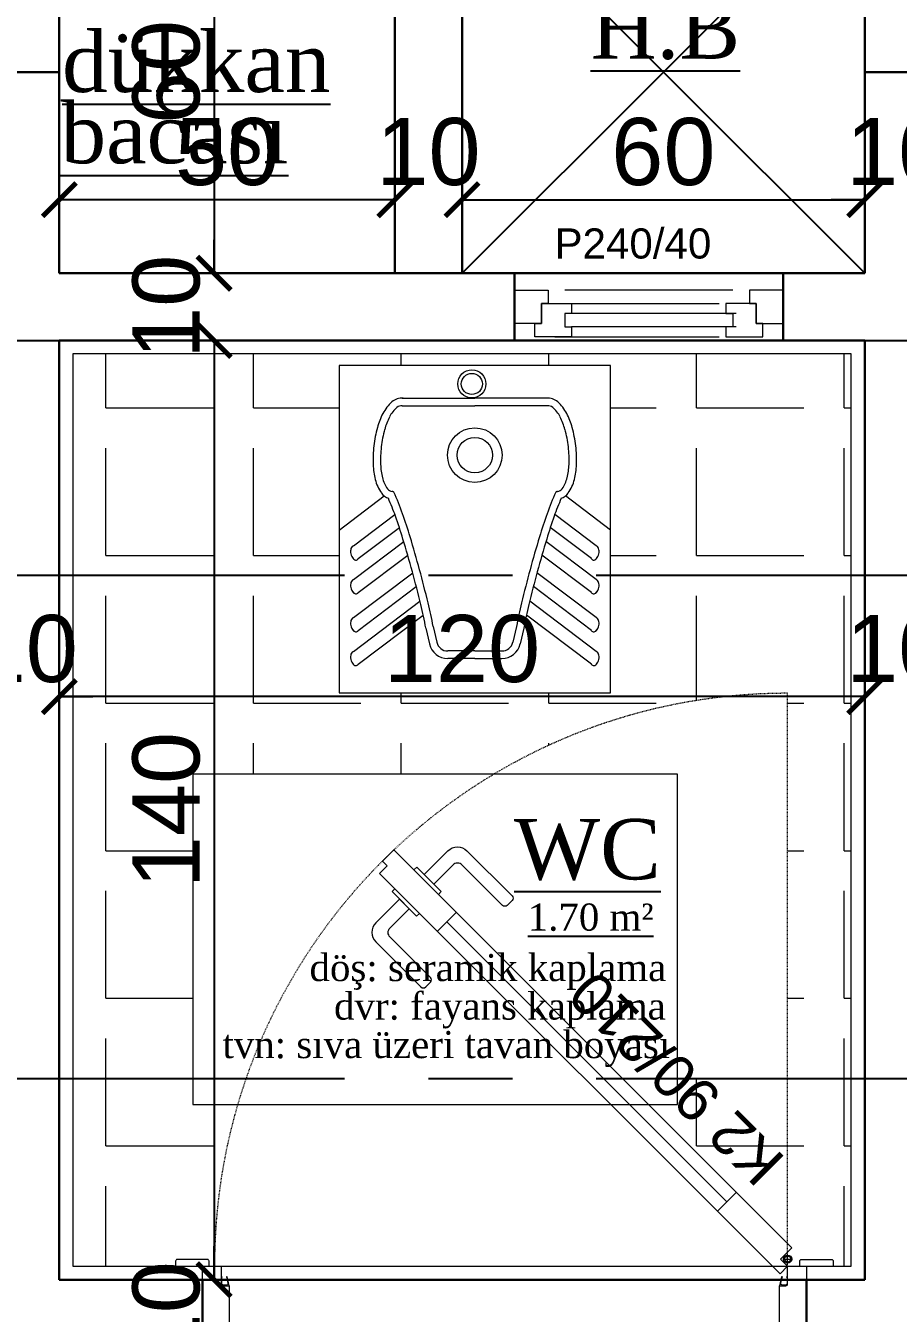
# Model space of a CAD drawing. Header units: millimetres. Extents: x 2778 to 13672, y 1832 to 5175.
# Drawn here: x 6641.6 to 6771.6, y 3470.2 to 3662.1 of the extents above; entities that cross this region are included whole.
import ezdxf

# ---------------------------------------------------------------- set-up
doc = ezdxf.new("R2010")
doc.units = ezdxf.units.MM
for name, pattern in [('CENTER2', [112.5, 75, -12.5, 12.5, -12.5]), ('DASHDOT2', [12.7, 6.35, -3.175, 0, -3.175]), ('DOTX2', [0.5, 0, -0.5])]:
    doc.linetypes.add(name, pattern=pattern)
for name, color, linetype, lineweight in [('aks', 251, 'DASHDOT2', 35), ('duvar', 232, 'Continuous', 30), ('ince', 37, 'Continuous', 0), ('iz', 1, 'DOTX2', 20), ('kapı', 3, 'Continuous', 18), ('Kiris', 7, 'Continuous', 30), ('pencere', 4, 'Continuous', 18), ('sıva iç', 21, 'Continuous', 0), ('tefriş', 252, 'Continuous', 5), ('yazı', 11, 'Continuous', 20), ('z - tarama', 251, 'Continuous', 18), ('ölçü dış', 192, 'Continuous', 20), ('ÖLÇÜ İÇ', 7, 'Continuous', 9)]:
    doc.layers.add(name, color=color, linetype=linetype, lineweight=lineweight)
doc.layers.add('Yazi', color=7, linetype='Continuous')
doc.styles.get("Standard").update_dxf_attribs({"font": 'arial.ttf'})
doc.styles.add('Times roman', font='times.ttf')
doc.dimstyles.new('zulay iç ölçü', dxfattribs={"dimtxt": 10, "dimasz": 5, "dimexe": 0.18, "dimexo": 0, "dimgap": 2, "dimtad": 3, "dimdec": 0, "dimzin": 0, "dimdsep": 46, "dimtxsty": 'Standard', "dimblk": 'ARCHTICK', "dimcen": 0.09, "dimse1": 1, "dimse2": 1, "dimadec": 0, "dimazin": 0, "dimtfac": 1, "dimtdec": 0, "dimtix": 1, "dimtofl": 0, "dimtmove": 0, "dimatfit": 3, "dimldrblk": 'ARCHTICK', "dimfxl": 1, "dimtolj": 1, "dimtzin": 0, "dimarcsym": 0})
pattern_1 = [(0, (-1057024.51, 409725.164), (0, 22), [16, -6]), (90, (-1057024.51, 409725.164), (-22, 1e-15), [16, -6])]

# ---------------------------------------------------------------- blocks, each defined once
blk = doc.blocks.new('HJHJJKJK')
at = {"layer": 'duvar'}
for p, q in [((755300.98, -267417.82), (755300.98, -267427.82)), ((755340.98, -267417.82), (755340.98, -267427.82))]:
    blk.add_line(p, q, dxfattribs=at)
at = {"layer": 'ince'}
for p, q in [((755333.48, -267420.32), (755308.48, -267420.32)), ((755306.98, -267422.32), (755331.48, -267422.32)), ((755306.98, -267427.32), (755331.48, -267427.32))]:
    blk.add_line(p, q, dxfattribs=at)
for points in [[(755333.98, -267423.82), (755309.48, -267423.82)], [(755333.98, -267425.82), (755309.48, -267425.82)]]:
    blk.add_lwpolyline(points, dxfattribs=at)
at = {"layer": 'iz'}
for p, q in [((755300.98, -267417.82), (755340.98, -267417.82)), ((755340.98, -267427.82), (755300.98, -267427.82))]:
    blk.add_line(p, q, dxfattribs=at)
at = {"layer": 'pencere'}
for points in [[(755300.98, -267420.32), (755305.98, -267420.32), (755305.98, -267422.32), (755304.98, -267422.32), (755304.98, -267425.32), (755300.98, -267425.32)], [(755340.98, -267420.32), (755335.98, -267420.32), (755335.98, -267422.32), (755336.98, -267422.32), (755336.98, -267425.32), (755340.98, -267425.32)]]:
    blk.add_lwpolyline(points, dxfattribs=at)
for points in [[(755303.98, -267425.32), (755304.98, -267425.32), (755304.98, -267422.32), (755309.48, -267422.32), (755309.48, -267423.82), (755308.48, -267423.82), (755308.48, -267425.82), (755309.48, -267425.82), (755309.48, -267427.32), (755303.98, -267427.32)], [(755337.98, -267425.32), (755336.98, -267425.32), (755336.98, -267422.32), (755332.48, -267422.32), (755332.48, -267423.82), (755333.48, -267423.82), (755333.48, -267425.82), (755332.48, -267425.82), (755332.48, -267427.32), (755337.98, -267427.32)]]:
    blk.add_lwpolyline(points, close=True, dxfattribs=at)
at = {"layer": 'yazı'}
blk.add_text('P240/40', height=4.491, dxfattribs=at).set_placement((755306.93, -267415.63))
blk = doc.blocks.new('sadsfsfsf')
at = {"layer": 'ince'}
for p, q in [((0.7, 0), (-0.7, 0)), ((0, 0.7), (0, -0.7))]:
    blk.add_line(p, q, dxfattribs=at)
for radius in [0.6, 0.45]:
    blk.add_circle((0, 0), radius, dxfattribs=at)
blk = doc.blocks.new('eddeded')
at = {"layer": 'duvar'}
for p, q in [((-48.21, 54.38), (-38.21, 54.38)), ((-48.21, -35.62), (-38.21, -35.62))]:
    blk.add_line(p, q, dxfattribs=at)
at = {"layer": 'ince'}
blk.add_line((-26.6, -23.78), (15.13, 17.96), dxfattribs=at)
for points in [[(-50.21, 53.38), (-50.96, 53.38, -0.414214), (-51.21, 53.63), (-51.21, 58.13, -0.414214), (-50.96, 58.38), (-50.21, 58.38)], [(-36.21, 53.38), (-35.46, 53.38, 0.414214), (-35.21, 53.63), (-35.21, 58.13, 0.414214), (-35.46, 58.38), (-36.21, 58.38)], [(-50.21, -34.62), (-50.96, -34.62, 0.414214), (-51.21, -34.87), (-51.21, -39.37, 0.414214), (-50.96, -39.62), (-50.21, -39.62)], [(-36.21, -34.62), (-35.46, -34.62, -0.414214), (-35.21, -34.87), (-35.21, -39.37, -0.414214), (-35.46, -39.62), (-36.21, -39.62)]]:
    blk.add_lwpolyline(points, format="xyb", dxfattribs=at)
for points in [[(-39.11, 51.33), (-39.11, 50.38), (-37.81, 50.68), (-37.81, 50.81, -0.112206), (-37.91, 50.76), (-38.72, 50.57, -0.482314), (-39.02, 50.82), (-39.02, 51.24, -0.414214), (-38.77, 51.49), (-37.97, 51.49, -0.170049), (-37.81, 51.43), (-37.81, 51.58), (-38.86, 51.58, 0.414214)], [(17.08, 23.59), (18.49, 25), (14.96, 28.54, 0.414214), (12.13, 28.54), (5.41, 21.82, 0.414214), (5.41, 21.11), (6.12, 20.4, 0.414214), (6.83, 20.4), (12.84, 26.41, -0.414214), (14.25, 26.41)], [(20.76, 19.91), (22.17, 21.32), (25.71, 17.79, -0.414214), (25.71, 14.96), (18.99, 8.24, -0.414214), (18.28, 8.24), (17.58, 8.95, -0.414214), (17.58, 9.66), (23.59, 15.67, 0.414214), (23.59, 17.08)], [(-39.11, -31.62), (-39.11, -32.57, 0.414214), (-38.86, -32.82), (-37.81, -32.82), (-37.81, -32.67, -0.170049), (-37.97, -32.73), (-38.77, -32.73, -0.414214), (-39.02, -32.48), (-39.02, -32.06, -0.482314), (-38.72, -31.81), (-37.91, -32, -0.112206), (-37.81, -32.05), (-37.81, -31.92)]]:
    blk.add_lwpolyline(points, format="xyb", close=True, dxfattribs=at)
for points in [[(20.04, 25.7), (19.62, 26.12), (15.96, 22.47), (16.38, 22.04)], [(22.87, 22.87), (23.29, 22.44), (19.64, 18.79), (19.21, 19.21)]]:
    blk.add_lwpolyline(points, dxfattribs=at)
at = {"layer": 'iz', "ltscale": 0.1}
for p, q in [((-48.21, -35.62), (-48.21, 54.38)), ((-38.21, -35.62), (-38.21, 54.38)), ((-36.21, -32.82), (49.19, -32.82))]:
    blk.add_line(p, q, dxfattribs=at)
blk.add_arc((-36.22, -32.83), 85.41, 0.0042, 89.9958, dxfattribs=at)
at = {"layer": 'kapı'}
for p, q in [((13.72, 19.37), (16.54, 16.54)), ((-28.02, -22.36), (-25.19, -25.19))]:
    blk.add_line(p, q, dxfattribs=at)
for points in [[(-36.21, 54.38), (-36.21, 51.58), (-38.86, 51.58, 0.414214), (-39.11, 51.33), (-39.11, 50.38), (-50.21, 50.38), (-50.21, 54.38)], [(-50.21, -35.62), (-50.21, -31.62), (-39.11, -31.62), (-39.11, -32.57, 0.414214), (-38.86, -32.82), (-36.21, -32.82), (-36.21, -35.62), (-36.21, -35.62)]]:
    blk.add_lwpolyline(points, format="xyb", dxfattribs=at)
blk.add_lwpolyline([(-36.21, -32.82), (-35.15, -31.76), (-33.46, -33.46), (25.87, 25.87), (24.17, 27.57), (23.47, 26.86), (22.33, 27.99), (-37.35, -31.69), (-36.21, -32.82)], dxfattribs=at)
at = {"layer": 'sıva iç'}
for p, q in [((-48.21, 54.38), (-50.21, 54.38)), ((-38.21, 54.38), (-36.21, 54.38)), ((-48.21, -35.62), (-50.21, -35.62)), ((-36.21, -35.62), (-38.21, -35.62))]:
    blk.add_line(p, q, dxfattribs=at)
at = {"layer": 'ölçü dış'}
blk.add_line((-38.21, -35.62), (-48.21, -35.62), dxfattribs=at)
at = {"layer": 'ince', "rotation": 90}
blk.add_blockref('sadsfsfsf', (-35.15, -32.82), dxfattribs=at)
at = {"layer": 'yazı'}
blk.add_text('K2 90/210', height=6.328, rotation=45, dxfattribs=at).set_placement((-20.24, -32.71))
blk = doc.blocks.new('cvbhmgmh')
at = {"layer": 'tefriş'}
for p, q in [((24.25, 0), (-24.25, 0)), ((-24.25, 0), (-24.25, -58.5)), ((24.25, -58.5), (24.25, 0)), ((-12.98, -5.83), (0, -5.83)), ((12.98, -5.83), (0, -5.83)), ((-12.98, -7.17), (0, -7.17)), ((12.98, -7.17), (0, -7.17)), ((-14.62, -22.5), (-14.75, -22.5)), ((14.62, -22.5), (14.75, -22.5)), ((-24.25, -29.39), (-16.2, -23.29)), ((24.25, -29.39), (16.2, -23.29)), ((-21.68, -32.22), (-14.27, -26.61)), ((21.68, -32.22), (14.27, -26.61)), ((-20.82, -34.49), (-13.48, -28.94)), ((20.82, -34.49), (13.48, -28.94)), ((-21.68, -38.25), (-12.7, -31.46)), ((21.68, -38.25), (12.7, -31.46)), ((-20.82, -40.53), (-11.99, -33.85)), ((20.82, -40.53), (11.99, -33.85)), ((-21.68, -45.04), (-11.1, -37.04)), ((21.68, -45.04), (11.1, -37.04)), ((-20.82, -47.32), (-10.46, -39.48)), ((20.82, -47.32), (10.46, -39.48)), ((-21.68, -51.08), (-9.81, -42.09)), ((21.68, -51.08), (9.81, -42.09)), ((-20.82, -53.35), (-9.23, -44.58)), ((20.82, -53.35), (9.23, -44.58)), ((-8.74, -46.93), (-8.09, -49.75)), ((-7.43, -46.63), (-6.79, -49.45)), ((7.43, -46.63), (6.79, -49.45)), ((8.74, -46.93), (8.09, -49.75)), ((0, -51), (-4.84, -51)), ((0, -52.34), (-4.84, -52.34)), ((0, -51), (4.84, -51)), ((0, -52.34), (4.84, -52.34)), ((-24.25, -58.5), (24.25, -58.5))]:
    blk.add_line(p, q, dxfattribs=at)
for centre, radius in [((-0.53, -3.27), 2.51), ((-0.53, -3.27), 1.89), ((0, -16), 4.88), ((0, -16), 3.16)]:
    blk.add_circle(centre, radius, dxfattribs=at)
for centre, radius, start, end in [((-10.06, -11.81), 7.15, 131.6261, 153.1042), ((-13.12, -8.37), 2.55, 83.4266, 131.6261), ((13.12, -8.37), 2.55, 48.3739, 96.5734), ((10.06, -11.81), 7.15, 26.8958, 48.3739), ((-4.75, -14.51), 13.11, 153.1042, 164.705), ((-4.75, -14.51), 11.77, 153.1042, 164.705), ((-10.06, -11.81), 5.82, 131.6261, 153.1042), ((-13.12, -8.37), 1.21, 83.4266, 131.6261), ((13.12, -8.37), 1.21, 48.3739, 96.5734), ((10.06, -11.81), 5.82, 26.8958, 48.3739), ((4.75, -14.51), 11.77, 15.295, 26.8958), ((4.75, -14.51), 13.11, 15.295, 26.8958), ((3.95, -16.89), 22.13, 164.705, 173.4266), ((3.95, -16.89), 20.8, 164.705, 173.4266), ((-3.95, -16.89), 20.8, 6.5734, 15.295), ((-3.95, -16.89), 22.13, 6.5734, 15.295), ((3.95, -16.89), 22.13, 173.4266, 182.1481), ((3.95, -16.89), 20.8, 173.4266, 182.1481), ((-3.95, -16.89), 20.8, 357.8519, 6.5734), ((-3.95, -16.89), 22.13, 357.8519, 6.5734), ((-5.07, -17.23), 13.11, 182.1481, 193.749), ((-5.07, -17.23), 11.77, 182.1481, 193.749), ((5.07, -17.23), 11.77, 346.251, 357.8519), ((5.07, -17.23), 13.11, 346.251, 357.8519), ((-10.85, -18.64), 7.15, 193.749, 215.2271), ((-10.85, -18.64), 5.82, 193.749, 215.2271), ((10.85, -18.64), 5.82, 324.7729, 346.251), ((10.85, -18.64), 7.15, 324.7729, 346.251), ((-14.61, -21.3), 2.55, 215.2271, 250.9857), ((-14.61, -21.3), 1.21, 215.2271, 263.4266), ((-14.69, -22.74), 0.248, 74.8258, 105.1742), ((-14.69, -22.74), 0.248, 24.9415, 74.8258), ((-52.37, -40.26), 41.8, 19.2527, 24.9415), ((52.37, -40.26), 41.8, 155.0585, 160.7473), ((14.69, -22.74), 0.248, 105.1742, 155.0585), ((14.69, -22.74), 0.248, 74.8258, 105.1742), ((14.61, -21.3), 1.21, 276.5734, 324.7729), ((14.61, -21.3), 2.55, 289.0143, 324.7729), ((-52.37, -40.26), 40.46, 19.2527, 24.1501), ((52.37, -40.26), 40.46, 155.8499, 160.7473), ((-111.11, -60.78), 102.69, 16.8659, 19.2527), ((-111.11, -60.78), 104.03, 16.8659, 19.2527), ((111.11, -60.78), 104.03, 160.7473, 163.1341), ((111.11, -60.78), 102.69, 160.7473, 163.1341), ((-209.7, -90.67), 205.71, 15.1742, 16.8659), ((-209.7, -90.67), 207.05, 15.1742, 16.8659), ((209.7, -90.67), 207.05, 163.1341, 164.8258), ((209.7, -90.67), 205.71, 163.1341, 164.8258), ((-20.74, -33.17), 1.46, 161.3493, 178.1131), ((-20.02, -33.19), 2.19, 178.1131, 191.7977), ((-20.02, -33.19), 2.19, 191.7977, 205.4823), ((-21.23, -33), 0.945, 136.968, 161.3493), ((-20.67, -33.5), 1.46, 205.4823, 222.2461), ((-21.59, -32.67), 0.462, 101.7977, 136.968), ((-21.05, -33.85), 0.945, 222.2461, 246.6274), ((-21.6, -33.96), 0.945, 316.968, 326.1177), ((21.6, -33.96), 0.945, 213.8823, 223.032), ((21.05, -33.85), 0.945, 293.3726, 317.7539), ((21.59, -32.67), 0.462, 43.032, 78.2023), ((20.67, -33.5), 1.46, 317.7539, 334.5177), ((21.23, -33), 0.945, 18.6507, 43.032), ((20.02, -33.19), 2.19, 334.5177, 348.2023), ((20.74, -33.17), 1.46, 1.8869, 18.6507), ((20.02, -33.19), 2.19, 348.2023, 1.8869), ((-21.25, -34.29), 0.462, 246.6274, 281.7977), ((-21.25, -34.29), 0.462, 281.7977, 316.968), ((-209.7, -90.67), 207.05, 13.4824, 15.1742), ((209.7, -90.67), 207.05, 164.8258, 166.5176), ((21.25, -34.29), 0.462, 223.032, 258.2023), ((21.25, -34.29), 0.462, 258.2023, 293.3726), ((-20.74, -39.2), 1.46, 161.3493, 178.1131), ((-21.23, -39.04), 0.945, 136.968, 161.3493), ((-21.59, -38.71), 0.462, 101.7977, 136.968), ((-209.7, -90.67), 205.71, 13.4824, 15.1742), ((209.7, -90.67), 205.71, 164.8258, 166.5176), ((21.59, -38.71), 0.462, 43.032, 78.2023), ((21.23, -39.04), 0.945, 18.6507, 43.032), ((20.74, -39.2), 1.46, 1.8869, 18.6507), ((-20.02, -39.22), 2.19, 178.1131, 191.7977), ((-20.02, -39.22), 2.19, 191.7977, 205.4823), ((-20.67, -39.54), 1.46, 205.4823, 222.2461), ((-21.05, -39.88), 0.945, 222.2461, 246.6274), ((-21.25, -40.33), 0.462, 246.6274, 281.7977), ((-21.25, -40.33), 0.462, 281.7977, 316.968), ((-21.6, -40), 0.945, 316.968, 326.1177), ((21.6, -40), 0.945, 213.8823, 223.032), ((21.25, -40.33), 0.462, 223.032, 258.2023), ((21.25, -40.33), 0.462, 258.2023, 293.3726), ((21.05, -39.88), 0.945, 293.3726, 317.7539), ((20.67, -39.54), 1.46, 317.7539, 334.5177), ((20.02, -39.22), 2.19, 334.5177, 348.2023), ((20.02, -39.22), 2.19, 348.2023, 1.8869), ((-109.52, -66.65), 102.69, 11.0956, 13.4824), ((-109.52, -66.65), 104.03, 11.0956, 13.4824), ((109.52, -66.65), 104.03, 166.5176, 168.9044), ((109.52, -66.65), 102.69, 166.5176, 168.9044), ((-20.74, -45.99), 1.46, 161.3493, 178.1131), ((-20.02, -46.01), 2.19, 178.1131, 191.7977), ((-21.23, -45.83), 0.945, 136.968, 161.3493), ((-21.59, -45.5), 0.462, 101.7977, 136.968), ((21.59, -45.5), 0.462, 43.032, 78.2023), ((21.23, -45.83), 0.945, 18.6507, 43.032), ((20.74, -45.99), 1.46, 1.8869, 18.6507), ((20.02, -46.01), 2.19, 348.2023, 1.8869), ((-20.02, -46.01), 2.19, 191.7977, 205.4823), ((-20.67, -46.33), 1.46, 205.4823, 222.2461), ((-21.05, -46.67), 0.945, 222.2461, 246.6274), ((-21.25, -47.12), 0.462, 246.6274, 281.7977), ((-21.25, -47.12), 0.462, 281.7977, 316.968), ((-21.6, -46.79), 0.945, 316.968, 326.1177), ((21.6, -46.79), 0.945, 213.8823, 223.032), ((21.25, -47.12), 0.462, 223.032, 258.2023), ((21.25, -47.12), 0.462, 258.2023, 293.3726), ((21.05, -46.67), 0.945, 293.3726, 317.7539), ((20.67, -46.33), 1.46, 317.7539, 334.5177), ((20.02, -46.01), 2.19, 334.5177, 348.2023), ((-4.84, -49), 3.34, 192.9449, 270), ((-4.84, -49), 2, 192.9449, 270), ((4.84, -49), 2, 270, 347.0551), ((4.84, -49), 3.34, 270, 347.0551), ((-20.74, -52.03), 1.46, 161.3493, 178.1131), ((-20.02, -52.05), 2.19, 178.1131, 191.7977), ((-20.02, -52.05), 2.19, 191.7977, 205.4823), ((-21.23, -51.86), 0.945, 136.968, 161.3493), ((-21.59, -51.53), 0.462, 101.7977, 136.968), ((21.59, -51.53), 0.462, 43.032, 78.2023), ((21.23, -51.86), 0.945, 18.6507, 43.032), ((20.02, -52.05), 2.19, 334.5177, 348.2023), ((20.74, -52.03), 1.46, 1.8869, 18.6507), ((20.02, -52.05), 2.19, 348.2023, 1.8869), ((-20.67, -52.36), 1.46, 205.4823, 222.2461), ((-21.05, -52.71), 0.945, 222.2461, 246.6274), ((-21.25, -53.15), 0.462, 246.6274, 281.7977), ((-21.25, -53.15), 0.462, 281.7977, 316.968), ((-21.6, -52.82), 0.945, 316.968, 326.1177), ((21.6, -52.82), 0.945, 213.8823, 223.032), ((21.25, -53.15), 0.462, 223.032, 258.2023), ((21.25, -53.15), 0.462, 258.2023, 293.3726), ((21.05, -52.71), 0.945, 293.3726, 317.7539), ((20.67, -52.36), 1.46, 317.7539, 334.5177)]:
    blk.add_arc(centre, radius, start, end, dxfattribs=at)
blk = doc.blocks.new('_ArchTick')
at = {"color": 0, "linetype": 'ByBlock', "const_width": 0.15}
blk.add_lwpolyline([(-0.5, -0.5), (0.5, 0.5)], dxfattribs=at)
blk = doc.blocks.new('*D2125')
at = {"layer": 'Defpoints', "color": 0, "transparency": 16777216}
for p in [(6669.64, 3685.23), (6669.6, 3625.23), (6669.64, 3625.23)]:
    blk.add_point(p, dxfattribs=at)
at = {"layer": 'ÖLÇÜ İÇ', "color": 0, "lineweight": -2, "transparency": 16777216}
blk.add_line((6669.64, 3685.23), (6669.64, 3625.23), dxfattribs=at)
at = {"layer": 'ÖLÇÜ İÇ', "color": 0, "lineweight": -2, "transparency": 16777216, "xscale": 5, "yscale": 5, "zscale": 5}
for p, rotation in [((6669.64, 3685.23), 90), ((6669.64, 3625.23), 270)]:
    blk.add_blockref('_ArchTick', p, dxfattribs=dict(at, rotation=rotation))
at = {"layer": 'ÖLÇÜ İÇ', "color": 0, "transparency": 16777216, "insert": (6662.54, 3655.23), "char_height": 10, "attachment_point": 5, "rotation": 90}
blk.add_mtext('\\A1;60', dxfattribs=at)
blk = doc.blocks.new('*D2126')
at = {"layer": 'Defpoints', "color": 0, "transparency": 16777216}
for p in [(6669.6, 3625.23), (6669.64, 3615.23), (6669.64, 3615.23)]:
    blk.add_point(p, dxfattribs=at)
at = {"layer": 'ÖLÇÜ İÇ', "color": 0, "lineweight": -2, "transparency": 16777216}
for p, q in [((6669.64, 3625.23), (6669.64, 3630.23)), ((6669.64, 3615.23), (6669.64, 3610.23))]:
    blk.add_line(p, q, dxfattribs=at)
at = {"layer": 'ÖLÇÜ İÇ', "color": 0, "lineweight": -2, "transparency": 16777216, "xscale": 5, "yscale": 5, "zscale": 5}
for p, rotation in [((6669.64, 3625.23), 270), ((6669.64, 3615.23), 90)]:
    blk.add_blockref('_ArchTick', p, dxfattribs=dict(at, rotation=rotation))
at = {"layer": 'ÖLÇÜ İÇ', "color": 0, "transparency": 16777216, "insert": (6662.54, 3620.23), "char_height": 10, "attachment_point": 5, "rotation": 90}
blk.add_mtext('\\A1;10', dxfattribs=at)
blk = doc.blocks.new('*D2127')
at = {"layer": 'Defpoints', "color": 0, "transparency": 16777216}
for p in [(6669.64, 3615.23), (6664.11, 3475.23), (6669.64, 3475.23)]:
    blk.add_point(p, dxfattribs=at)
at = {"layer": 'ÖLÇÜ İÇ', "color": 0, "lineweight": -2, "transparency": 16777216}
blk.add_line((6669.64, 3615.23), (6669.64, 3475.23), dxfattribs=at)
at = {"layer": 'ÖLÇÜ İÇ', "color": 0, "lineweight": -2, "transparency": 16777216, "xscale": 5, "yscale": 5, "zscale": 5}
for p, rotation in [((6669.64, 3615.23), 90), ((6669.64, 3475.23), 270)]:
    blk.add_blockref('_ArchTick', p, dxfattribs=dict(at, rotation=rotation))
at = {"layer": 'ÖLÇÜ İÇ', "color": 0, "transparency": 16777216, "insert": (6662.54, 3545.23), "char_height": 10, "attachment_point": 5, "rotation": 90}
blk.add_mtext('\\A1;140', dxfattribs=at)
blk = doc.blocks.new('*D2128')
at = {"layer": 'Defpoints', "color": 0, "transparency": 16777216}
for p in [(6664.11, 3475.23), (6662.86, 3465.23), (6669.64, 3465.23)]:
    blk.add_point(p, dxfattribs=at)
at = {"layer": 'ÖLÇÜ İÇ', "color": 0, "lineweight": -2, "transparency": 16777216}
for p, q in [((6669.64, 3475.23), (6669.64, 3480.23)), ((6669.64, 3465.23), (6669.64, 3460.23))]:
    blk.add_line(p, q, dxfattribs=at)
at = {"layer": 'ÖLÇÜ İÇ', "color": 0, "lineweight": -2, "transparency": 16777216, "xscale": 5, "yscale": 5, "zscale": 5}
for p, rotation in [((6669.64, 3475.23), 270), ((6669.64, 3465.23), 90)]:
    blk.add_blockref('_ArchTick', p, dxfattribs=dict(at, rotation=rotation))
at = {"layer": 'ÖLÇÜ İÇ', "color": 0, "transparency": 16777216, "insert": (6662.54, 3470.23), "char_height": 10, "attachment_point": 5, "rotation": 90}
blk.add_mtext('\\A1;10', dxfattribs=at)
blk = doc.blocks.new('*D2197')
at = {"layer": 'Defpoints', "color": 0, "transparency": 16777216}
for p in [(6766.58, 3562.14), (6766.58, 3562.14), (6776.58, 3562.14)]:
    blk.add_point(p, dxfattribs=at)
at = {"layer": 'ÖLÇÜ İÇ', "color": 0, "lineweight": -2, "transparency": 16777216}
for p, q in [((6766.58, 3562.14), (6761.58, 3562.14)), ((6776.58, 3562.14), (6781.58, 3562.14))]:
    blk.add_line(p, q, dxfattribs=at)
at = {"layer": 'ÖLÇÜ İÇ', "color": 0, "lineweight": -2, "transparency": 16777216, "xscale": 5, "yscale": 5, "zscale": 5}
blk.add_blockref('_ArchTick', (6766.58, 3562.14), dxfattribs=at)
at = {"layer": 'ÖLÇÜ İÇ', "color": 0, "lineweight": -2, "transparency": 16777216, "xscale": 5, "yscale": 5, "zscale": 5, "rotation": 180}
blk.add_blockref('_ArchTick', (6776.58, 3562.14), dxfattribs=at)
at = {"layer": 'ÖLÇÜ İÇ', "color": 0, "transparency": 16777216, "insert": (6771.58, 3569.24), "char_height": 10, "attachment_point": 5}
blk.add_mtext('\\A1;10', dxfattribs=at)
blk = doc.blocks.new('*D2198')
at = {"layer": 'Defpoints', "color": 0, "transparency": 16777216}
for p in [(6646.58, 3562.14), (6646.58, 3562.14), (6766.58, 3562.14)]:
    blk.add_point(p, dxfattribs=at)
at = {"layer": 'ÖLÇÜ İÇ', "color": 0, "lineweight": -2, "transparency": 16777216}
blk.add_line((6766.58, 3562.14), (6646.58, 3562.14), dxfattribs=at)
at = {"layer": 'ÖLÇÜ İÇ', "color": 0, "lineweight": -2, "transparency": 16777216, "xscale": 5, "yscale": 5, "zscale": 5, "rotation": 180}
blk.add_blockref('_ArchTick', (6646.58, 3562.14), dxfattribs=at)
at = {"layer": 'ÖLÇÜ İÇ', "color": 0, "lineweight": -2, "transparency": 16777216, "xscale": 5, "yscale": 5, "zscale": 5}
blk.add_blockref('_ArchTick', (6766.58, 3562.14), dxfattribs=at)
at = {"layer": 'ÖLÇÜ İÇ', "color": 0, "transparency": 16777216, "insert": (6706.58, 3569.24), "char_height": 10, "attachment_point": 5}
blk.add_mtext('\\A1;120', dxfattribs=at)
blk = doc.blocks.new('*D2199')
at = {"layer": 'Defpoints', "color": 0, "transparency": 16777216}
for p in [(6636.58, 3562.14), (6636.58, 3562.14), (6646.58, 3562.14)]:
    blk.add_point(p, dxfattribs=at)
at = {"layer": 'ÖLÇÜ İÇ', "color": 0, "lineweight": -2, "transparency": 16777216}
for p, q in [((6636.58, 3562.14), (6631.58, 3562.14)), ((6646.58, 3562.14), (6651.58, 3562.14))]:
    blk.add_line(p, q, dxfattribs=at)
at = {"layer": 'ÖLÇÜ İÇ', "color": 0, "lineweight": -2, "transparency": 16777216, "xscale": 5, "yscale": 5, "zscale": 5}
blk.add_blockref('_ArchTick', (6636.58, 3562.14), dxfattribs=at)
at = {"layer": 'ÖLÇÜ İÇ', "color": 0, "lineweight": -2, "transparency": 16777216, "xscale": 5, "yscale": 5, "zscale": 5, "rotation": 180}
blk.add_blockref('_ArchTick', (6646.58, 3562.14), dxfattribs=at)
at = {"layer": 'ÖLÇÜ İÇ', "color": 0, "transparency": 16777216, "insert": (6641.58, 3569.24), "char_height": 10, "attachment_point": 5}
blk.add_mtext('\\A1;10', dxfattribs=at)
blk = doc.blocks.new('*D2202')
at = {"layer": 'Defpoints', "color": 0, "transparency": 16777216}
for p in [(6646.58, 3640.23), (6696.58, 3640.23), (6646.58, 3636.2)]:
    blk.add_point(p, dxfattribs=at)
at = {"layer": 'ÖLÇÜ İÇ', "color": 0, "lineweight": -2, "transparency": 16777216}
blk.add_line((6696.58, 3636.2), (6646.58, 3636.2), dxfattribs=at)
at = {"layer": 'ÖLÇÜ İÇ', "color": 0, "lineweight": -2, "transparency": 16777216, "xscale": 5, "yscale": 5, "zscale": 5, "rotation": 180}
blk.add_blockref('_ArchTick', (6646.58, 3636.2), dxfattribs=at)
at = {"layer": 'ÖLÇÜ İÇ', "color": 0, "lineweight": -2, "transparency": 16777216, "xscale": 5, "yscale": 5, "zscale": 5}
blk.add_blockref('_ArchTick', (6696.58, 3636.2), dxfattribs=at)
at = {"layer": 'ÖLÇÜ İÇ', "color": 0, "transparency": 16777216, "insert": (6671.58, 3643.31), "char_height": 10, "attachment_point": 5}
blk.add_mtext('\\A1;50', dxfattribs=at)
blk = doc.blocks.new('*D2259')
at = {"layer": 'Defpoints', "color": 0, "transparency": 16777216}
for p in [(6696.58, 3636.2), (6706.58, 3636.2), (6706.58, 3636.2)]:
    blk.add_point(p, dxfattribs=at)
at = {"layer": 'ÖLÇÜ İÇ', "color": 0, "lineweight": -2, "transparency": 16777216}
for p, q in [((6696.58, 3636.2), (6691.58, 3636.2)), ((6706.58, 3636.2), (6711.58, 3636.2))]:
    blk.add_line(p, q, dxfattribs=at)
at = {"layer": 'ÖLÇÜ İÇ', "color": 0, "lineweight": -2, "transparency": 16777216, "xscale": 5, "yscale": 5, "zscale": 5}
blk.add_blockref('_ArchTick', (6696.58, 3636.2), dxfattribs=at)
at = {"layer": 'ÖLÇÜ İÇ', "color": 0, "lineweight": -2, "transparency": 16777216, "xscale": 5, "yscale": 5, "zscale": 5, "rotation": 180}
blk.add_blockref('_ArchTick', (6706.58, 3636.2), dxfattribs=at)
at = {"layer": 'ÖLÇÜ İÇ', "color": 0, "transparency": 16777216, "insert": (6701.58, 3643.31), "char_height": 10, "attachment_point": 5}
blk.add_mtext('\\A1;10', dxfattribs=at)
blk = doc.blocks.new('*D2258')
at = {"layer": 'Defpoints', "color": 0, "transparency": 16777216}
for p in [(6706.58, 3636.2), (6766.58, 3636.2), (6766.58, 3636.2)]:
    blk.add_point(p, dxfattribs=at)
at = {"layer": 'ÖLÇÜ İÇ', "color": 0, "lineweight": -2, "transparency": 16777216}
blk.add_line((6706.58, 3636.2), (6766.58, 3636.2), dxfattribs=at)
at = {"layer": 'ÖLÇÜ İÇ', "color": 0, "lineweight": -2, "transparency": 16777216, "xscale": 5, "yscale": 5, "zscale": 5, "rotation": 180}
blk.add_blockref('_ArchTick', (6706.58, 3636.2), dxfattribs=at)
at = {"layer": 'ÖLÇÜ İÇ', "color": 0, "lineweight": -2, "transparency": 16777216, "xscale": 5, "yscale": 5, "zscale": 5}
blk.add_blockref('_ArchTick', (6766.58, 3636.2), dxfattribs=at)
at = {"layer": 'ÖLÇÜ İÇ', "color": 0, "transparency": 16777216, "insert": (6736.58, 3643.31), "char_height": 10, "attachment_point": 5}
blk.add_mtext('\\A1;60', dxfattribs=at)
blk = doc.blocks.new('*D2260')
at = {"layer": 'Defpoints', "color": 0, "transparency": 16777216}
for p in [(6766.58, 3636.2), (6776.58, 3636.2), (6776.58, 3636.2)]:
    blk.add_point(p, dxfattribs=at)
at = {"layer": 'ÖLÇÜ İÇ', "color": 0, "lineweight": -2, "transparency": 16777216}
for p, q in [((6766.58, 3636.2), (6761.58, 3636.2)), ((6776.58, 3636.2), (6781.58, 3636.2))]:
    blk.add_line(p, q, dxfattribs=at)
at = {"layer": 'ÖLÇÜ İÇ', "color": 0, "lineweight": -2, "transparency": 16777216, "xscale": 5, "yscale": 5, "zscale": 5}
blk.add_blockref('_ArchTick', (6766.58, 3636.2), dxfattribs=at)
at = {"layer": 'ÖLÇÜ İÇ', "color": 0, "lineweight": -2, "transparency": 16777216, "xscale": 5, "yscale": 5, "zscale": 5, "rotation": 180}
blk.add_blockref('_ArchTick', (6776.58, 3636.2), dxfattribs=at)
at = {"layer": 'ÖLÇÜ İÇ', "color": 0, "transparency": 16777216, "insert": (6771.58, 3643.31), "char_height": 10, "attachment_point": 5}
blk.add_mtext('\\A1;10', dxfattribs=at)

msp = doc.modelspace()

# ---------------------------------------------------------------- hatches: boundary and pattern name
at = {"layer": 'z - tarama', "true_color": 0xffffff}
h = msp.add_hatch(dxfattribs=at)
h.set_pattern_fill('ANGLE', scale=80, style=0)
h.set_pattern_definition(pattern_1)
h.paths.add_polyline_path([(7356.58, 3205.23), (7464.58, 3205.23), (7464.58, 3196.6), (7463.58, 3196.6), (7463.58, 3191.6), (7464.58, 3191.6), (7464.58, 3077.23), (7442.24, 3077.23), (7442.24, 3078.23), (7437.24, 3078.23), (7437.24, 3077.23), (7434.24, 3077.23), (7356.58, 3077.23)])
h.paths.add_polyline_path([(7356.58, 3250.23), (7464.58, 3250.23), (7464.58, 3205.23), (7356.58, 3205.23)])
h.paths.add_polyline_path([(7356.58, 3293.23), (7359.64, 3293.23), (7359.64, 3292.23), (7364.64, 3292.23), (7364.64, 3293.23), (7367.64, 3293.23), (7452.64, 3293.23), (7452.64, 3292.23), (7457.64, 3292.23), (7457.64, 3293.23), (7464.58, 3293.23), (7464.58, 3289.6), (7463.58, 3289.6), (7463.58, 3284.6), (7464.58, 3284.6), (7464.58, 3281.6), (7464.58, 3250.23), (7356.58, 3250.23)])
h.paths.add_polyline_path([(7031.58, 3293.23), (7069.16, 3293.23), (7069.16, 3292.23), (7074.16, 3292.23), (7074.16, 3293.23), (7077.16, 3293.23), (7162.16, 3293.23), (7162.16, 3292.23), (7167.16, 3292.23), (7167.16, 3293.23), (7356.58, 3293.23), (7356.58, 3250.23), (7031.58, 3250.23)])
h.paths.add_polyline_path([(7031.58, 3250.23), (7356.58, 3250.23), (7356.58, 3205.23), (7031.58, 3205.23)])
h.paths.add_polyline_path([(7031.58, 3205.23), (7356.58, 3205.23), (7356.58, 3075.23), (7341.58, 3075.23), (7341.58, 3165.23), (7031.58, 3165.23)])
h.paths.add_polyline_path([(7344.49, 3078.23), (7349.24, 3078.23), (7349.24, 3077.98, 0.414214), (7348.99, 3078.23), (7344.24, 3078.23), (7344.24, 3077.98, -0.414214)], flags=16)
h.paths.add_polyline_path([(6926.58, 3205.23), (7031.58, 3205.23), (7031.58, 3167.23), (6994.69, 3167.23), (6994.69, 3168.23), (6989.69, 3168.23), (6989.69, 3167.23), (6986.69, 3167.23), (6926.58, 3167.23)])
h.paths.add_polyline_path([(6926.58, 3250.23), (7031.58, 3250.23), (7031.58, 3205.23), (6926.58, 3205.23)])
h.paths.add_polyline_path([(6926.58, 3293.23), (7031.58, 3293.23), (7031.58, 3250.23), (6926.58, 3250.23)])
h.paths.add_polyline_path([(6881.58, 3293.23), (6926.58, 3293.23), (6926.58, 3250.23), (6881.58, 3250.23)])
h.paths.add_polyline_path([(6881.58, 3250.23), (6926.58, 3250.23), (6926.58, 3205.23), (6881.58, 3205.23)])
h.paths.add_polyline_path([(6881.58, 3205.23), (6926.58, 3205.23), (6926.58, 3167.23), (6901.69, 3167.23), (6901.69, 3168.23), (6896.69, 3168.23), (6896.69, 3167.23), (6881.58, 3167.23)])
h.paths.add_polyline_path([(6443.58, 3205.23), (6881.58, 3205.23), (6881.58, 3167.23), (6856.04, 3167.23), (6856.04, 3168.23), (6851.04, 3168.23), (6851.04, 3167.23), (6848.04, 3167.23), (6763.04, 3167.23), (6763.04, 3168.23), (6758.04, 3168.23), (6758.04, 3167.23), (6443.58, 3167.23)])
h.paths.add_polyline_path([(6592.44, 3250.23), (6881.58, 3250.23), (6881.58, 3205.23), (6443.58, 3205.23), (6443.58, 3248.23), (6448.58, 3248.23), (6448.58, 3250.23), (6482.68, 3250.23), (6482.68, 3210.98), (6592.44, 3210.98)])
h.paths.add_polyline_path([(6592.44, 3276.65), (6482.68, 3276.65), (6482.68, 3250.23), (6448.58, 3250.23), (6448.58, 3295.23), (6594.58, 3295.23), (6594.58, 3293.23), (6634.58, 3293.23), (6662.6, 3293.23), (6662.6, 3292.23), (6667.6, 3292.23), (6667.6, 3293.23), (6670.6, 3293.23), (6755.6, 3293.23), (6755.6, 3292.23), (6760.6, 3292.23), (6760.6, 3293.23), (6777.51, 3293.23), (6777.51, 3292.23), (6782.51, 3292.23), (6782.51, 3293.23), (6785.51, 3293.23), (6870.51, 3293.23), (6870.51, 3292.23), (6875.51, 3292.23), (6875.51, 3293.23), (6881.58, 3293.23), (6881.58, 3250.23), (6592.44, 3250.23)])
h.paths.add_polyline_path([(6448.58, 3355.23), (6594.58, 3355.23), (6594.58, 3295.23), (6448.58, 3295.23)])
h.paths.add_polyline_path([(6448.58, 3445.23), (6594.58, 3445.23), (6594.58, 3355.23), (6448.58, 3355.23)])
h.paths.add_polyline_path([(6448.58, 3460.23), (6594.58, 3460.23), (6594.58, 3445.23), (6448.58, 3445.23)])
h.paths.add_polyline_path([(6448.58, 3505.23), (6594.58, 3505.23), (6594.58, 3460.23), (6448.58, 3460.23)])
h.paths.add_polyline_path([(6443.58, 3643.23), (6594.58, 3643.23), (6594.58, 3505.23), (6448.58, 3505.23), (6448.58, 3507.23), (6443.58, 3507.23)])
at = {"layer": 'z - tarama'}
h = msp.add_hatch(dxfattribs=at)
h.set_pattern_fill('ANGLE', color=252, scale=80, style=0)
h.set_pattern_definition(pattern_1)
h.paths.add_polyline_path([(6648.58, 3580.23), (6688.27, 3580.23), (6688.27, 3562.68), (6728.72, 3562.68), (6728.72, 3580.23), (6764.58, 3580.23), (6764.58, 3505.23), (6755.1, 3505.23), (6755.1, 3562.63, 0.135191), (6711.37, 3550.59), (6666.45, 3550.59), (6666.45, 3505.23), (6648.58, 3505.23)])
h.paths.add_polyline_path([(6648.58, 3613.23), (6764.58, 3613.23), (6764.58, 3580.23), (6728.72, 3580.23), (6728.72, 3611.47), (6688.27, 3611.47), (6688.27, 3580.23), (6648.58, 3580.23)])
h.paths.add_polyline_path([(6648.58, 3505.23), (6666.45, 3505.23), (6666.45, 3501.34), (6673.17, 3501.34, 0.071646), (6669.7, 3477.23), (6668.9, 3477.23), (6668.9, 3477.98, 0.414214), (6668.65, 3478.23), (6664.15, 3478.23, 0.414214), (6663.9, 3477.98), (6663.9, 3477.23), (6648.58, 3477.23)])
h.paths.add_polyline_path([(6734.39, 3501.34), (6738.71, 3501.34), (6738.71, 3505.23), (6764.58, 3505.23), (6764.58, 3477.23), (6761.9, 3477.23), (6761.9, 3477.98, 0.414214), (6761.65, 3478.23), (6757.15, 3478.23, 0.414214), (6756.9, 3477.98), (6756.9, 3477.23), (6755.1, 3477.23), (6754.04, 3478.3), (6755.74, 3479.99)])
h.paths.add_polyline_path([(6755.1, 3477.85), (6755.1, 3477.7, -0.414214), (6754.5, 3478.3), (6754.65, 3478.3, 0.414214)], flags=16)
h.paths.add_polyline_path([(6754.99, 3495.45), (6721.43, 3529.01), (6714.72, 3522.29), (6748.28, 3488.73)], flags=9)

# ---------------------------------------------------------------- linework, layer by layer
for p, q in [((6646.58, 3625.23), (6646.58, 3685.23)), ((6696.58, 3625.23), (6696.58, 3685.23)), ((6696.58, 3625.23), (6646.58, 3625.23))]:
    msp.add_line(p, q)
at = {"layer": 'aks', "color": 251, "linetype": 'CENTER2', "lineweight": -3}
for points in [[(2901.58, 3615.23), (8131.58, 3615.23)], [(2901.58, 3580.23), (8131.58, 3580.23)], [(2901.58, 3505.23), (8131.58, 3505.23)]]:
    msp.add_lwpolyline(points, dxfattribs=at)
at = {"layer": 'duvar', "lineweight": 30}
for p, q in [((6646.58, 3685.23), (6646.58, 3655.23)), ((6766.58, 3685.23), (6766.58, 3655.23)), ((6646.58, 3625.23), (6646.58, 3655.23)), ((6766.58, 3625.23), (6766.58, 3655.23)), ((6766.58, 3625.23), (6646.58, 3625.23)), ((6646.58, 3475.23), (6646.58, 3615.23)), ((6766.58, 3615.23), (6646.58, 3615.23)), ((6766.58, 3615.23), (6766.58, 3475.23)), ((6766.58, 3475.23), (6646.58, 3475.23))]:
    msp.add_line(p, q, dxfattribs=at)
for points in [[(6696.58, 3625.23), (6696.58, 3685.23)], [(6706.58, 3625.23), (6706.58, 3685.23)]]:
    msp.add_lwpolyline(points, dxfattribs=at)
at = {"layer": 'Kiris'}
for points in [[(6646.58, 3655.23), (6421.58, 3655.23)], [(6646.58, 3655.23), (6421.58, 3655.23)], [(7856.58, 3655.23), (6766.58, 3655.23)], [(7856.58, 3655.23), (6766.58, 3655.23)]]:
    msp.add_lwpolyline(points, dxfattribs=at)
at = {"layer": 'sıva iç'}
msp.add_lwpolyline([(6764.58, 3613.23), (6648.58, 3613.23), (6648.58, 3477.23), (6764.58, 3477.23)], close=True, dxfattribs=at)
at = {"layer": 'Yazi', "color": 2}
for q in [(6706.58, 3625.23), (6766.58, 3625.23)]:
    msp.add_line((6736.58, 3655.23), q, dxfattribs=at)
for points in [[(6706.58, 3685.23), (6736.58, 3655.23)], [(6766.58, 3685.23), (6736.58, 3655.23)]]:
    msp.add_lwpolyline(points, dxfattribs=at)
at = {"layer": 'yazı'}
msp.add_lwpolyline([(6738.71, 3550.59), (6666.45, 3550.59), (6666.45, 3501.34), (6738.71, 3501.34)], close=True, dxfattribs=at)

# ---------------------------------------------------------------- block references
at = {"layer": 'duvar', "lineweight": 30, "rotation": 90}
msp.add_blockref('eddeded', (6722.28, 3513.45), dxfattribs=at)
at = {"layer": 'sıva iç'}
msp.add_blockref('HJHJJKJK', (-748586.57, 271043.06), dxfattribs=at)
at = {"layer": 'tefriş', "xscale": 0.8339425364271614, "yscale": 0.8339425364271614, "zscale": 0.8339425364271614}
msp.add_blockref('cvbhmgmh', (6708.49, 3611.47), dxfattribs=at)

# ---------------------------------------------------------------- texts
at = {"layer": 'Yazi', "color": 2, "style": 'Times roman'}
for s, p in [('%%UH.B', (6725.75, 3657.22)), ('%%Udükkan', (6646.99, 3652.25)), ('%%Ubacası', (6646.76, 3641.63))]:
    msp.add_text(s, height=8.996, dxfattribs=at).set_placement(p)
at = {"layer": 'Yazi', "style": 'Times roman'}
for s, height, p in [('%%UWC', 8.996, (6714.33, 3534.91)), ('%%U1.70 m²', 4.037, (6716.37, 3527.26))]:
    msp.add_text(s, height=height, dxfattribs=at).set_placement(p)
at = {"layer": 'yazı', "style": 'Times roman'}
for s, p in [('döş: seramik kaplama', (6683.86, 3519.74)), ('dvr: fayans kaplama', (6687.51, 3514)), ('tvn: sıva üzeri tavan boyası', (6670.89, 3508.26))]:
    msp.add_text(s, height=4.0366, dxfattribs=at).set_placement(p)

# ---------------------------------------------------------------- dimensions: what is measured, and where the dimension line sits
at = {"layer": 'ÖLÇÜ İÇ'}
for base, p1, p2, angle, picture, middle in [((6669.64, 3625.23), (6669.64, 3685.23), (6669.6, 3625.23), 90, '*D2125', (6662.54, 3655.23)), ((6646.58, 3636.2), (6696.58, 3640.23), (6646.58, 3640.23), 180, '*D2202', (6671.58, 3643.31))]:
    dim = msp.add_linear_dim(base=base, p1=p1, p2=p2, angle=angle, dimstyle='zulay iç ölçü', dxfattribs=at)
    dim.commit()
    dim.dimension.update_dxf_attribs({"geometry": picture, "text_midpoint": middle})
for base, p1, p2, picture, middle in [((6706.58, 3636.2), (6696.58, 3636.2), (6706.58, 3636.2), '*D2259', (6701.58, 3643.31)), ((6766.58, 3636.2), (6706.58, 3636.2), (6766.58, 3636.2), '*D2258', (6736.58, 3643.31)), ((6776.58, 3636.2), (6766.58, 3636.2), (6776.58, 3636.2), '*D2260', (6771.58, 3643.31))]:
    dim = msp.add_linear_dim(base=base, p1=p1, p2=p2, dimstyle='zulay iç ölçü', dxfattribs=at)
    dim.commit()
    dim.dimension.update_dxf_attribs({"geometry": picture, "text_midpoint": middle})
for base, p1, p2, angle, picture, middle in [((6669.64, 3615.23), (6669.6, 3625.23), (6669.64, 3615.23), 90, '*D2126', (6662.54, 3620.23)), ((6669.64, 3475.23), (6669.64, 3615.23), (6664.11, 3475.23), 90, '*D2127', (6662.54, 3545.23)), ((6636.58, 3562.14), (6646.58, 3562.14), (6636.58, 3562.14), 180, '*D2199', (6641.58, 3569.24)), ((6646.58, 3562.14), (6766.58, 3562.14), (6646.58, 3562.14), 180, '*D2198', (6706.58, 3569.24)), ((6766.58, 3562.14), (6776.58, 3562.14), (6766.58, 3562.14), 180, '*D2197', (6771.58, 3569.24)), ((6669.64, 3465.23), (6664.11, 3475.23), (6662.86, 3465.23), 90, '*D2128', (6662.54, 3470.23))]:
    dim = msp.add_linear_dim(base=base, p1=p1, p2=p2, angle=angle, dimstyle='zulay iç ölçü', override={"dimtmove": 1}, dxfattribs=at)
    dim.commit()
    dim.dimension.update_dxf_attribs({"geometry": picture, "text_midpoint": middle})

doc.saveas('drawing.dxf')
